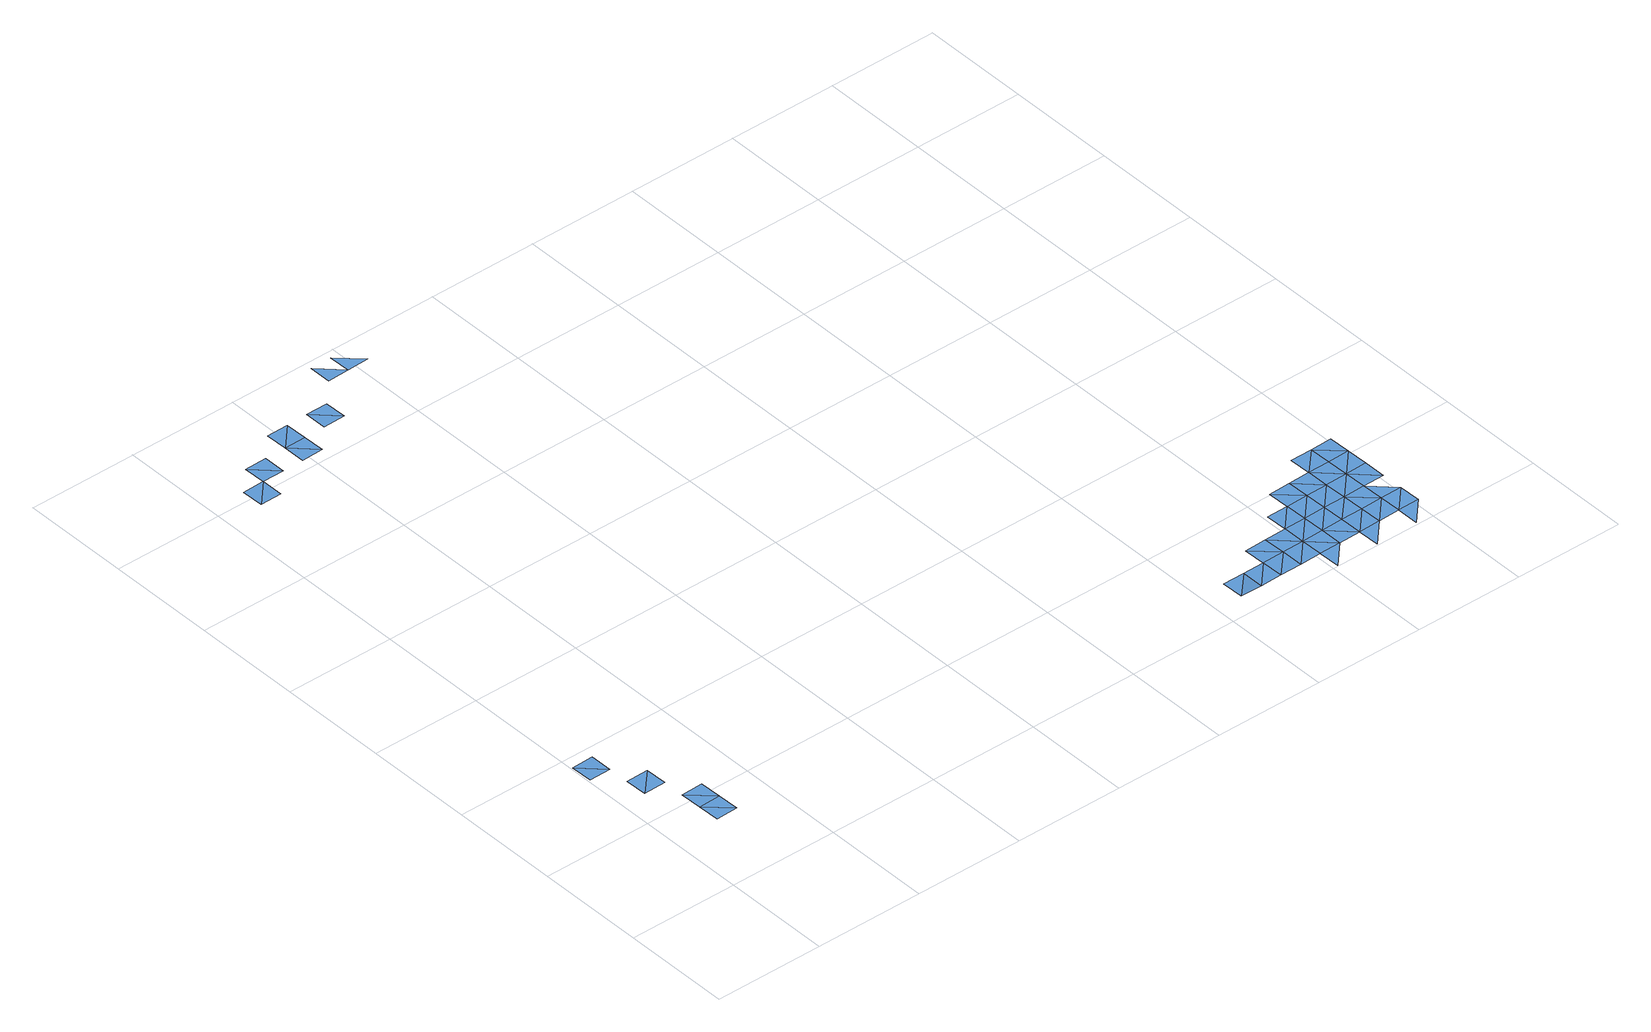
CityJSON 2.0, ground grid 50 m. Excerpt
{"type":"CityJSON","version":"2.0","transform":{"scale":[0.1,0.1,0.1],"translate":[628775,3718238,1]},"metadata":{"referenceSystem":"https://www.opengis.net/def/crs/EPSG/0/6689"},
"CityObjects":{
"waterbody1":{"type":"WaterBody","attributes":{"name":"福岡県津波浸水想定図","class":"1140","function":"2","WaterBodyTsunamiRiskAttribute.description":"1","WaterBodyTsunamiRiskAttribute.rank":"2"},"geometry":[{"type":"MultiSurface","lod":"1","boundaries":[[[0,1,2]],[[0,3,1]],[[4,5,6]],[[5,7,6]],[[8,9,10]],[[10,11,8]],[[12,13,14]],[[15,16,17]],[[18,15,17]]]}]},
"waterbody2":{"type":"WaterBody","attributes":{"name":"福岡県津波浸水想定図","class":"1140","function":"2","WaterBodyTsunamiRiskAttribute.description":"1","WaterBodyTsunamiRiskAttribute.rank":"1"},"geometry":[{"type":"MultiSurface","lod":"1","boundaries":[[[19,20,21]],[[22,23,24]],[[25,26,20]],[[23,27,24]],[[20,19,25]],[[28,26,25]],[[4,29,30]],[[30,31,4]],[[32,33,34]],[[34,35,32]],[[36,12,37]],[[38,39,40]],[[41,39,38]],[[42,39,41]],[[42,41,43]],[[43,44,42]],[[45,42,44]],[[43,46,44]],[[45,44,47]],[[48,44,46]],[[48,46,49]],[[47,44,48]],[[50,51,49]],[[47,48,52]],[[51,48,49]],[[51,53,48]],[[52,48,54]],[[54,16,52]],[[48,53,54]],[[55,52,16]],[[53,51,56]],[[57,54,53]],[[58,53,56]],[[17,16,54]],[[53,58,57]],[[56,59,60]],[[54,57,17]],[[56,61,58]],[[60,61,56]],[[57,58,62]],[[58,61,62]],[[17,63,18]],[[17,57,63]],[[57,62,63]],[[60,64,61]],[[65,64,60]],[[64,62,61]],[[18,63,66]],[[62,67,63]],[[63,67,66]],[[62,64,68]],[[67,62,68]],[[65,69,70]],[[65,71,64]],[[70,71,65]],[[66,72,73]],[[71,68,64]],[[66,67,74]],[[75,67,68]],[[72,66,74]],[[76,74,67]],[[77,67,75]],[[72,74,76]],[[67,77,76]],[[78,72,76]]]}]},
"waterbody3":{"type":"WaterBody","attributes":{"name":"福岡県津波浸水想定図","class":"1140","function":"2","WaterBodyTsunamiRiskAttribute.description":"1","WaterBodyTsunamiRiskAttribute.rank":"3"},"geometry":[{"type":"MultiSurface","lod":"1","boundaries":[[[79,80,34]],[[34,80,35]]]}]}
},
"vertices":[
[109,845,8],[8,943,8],[10,843,8],[108,945,8],[267,3048,10],[367,3050,10],[265,3148,10],[365,3150,10],[663,3256,8],[665,3156,8],[765,3158,8],[763,3258,8],[961,3362,9],[1061,3364,9],[959,3462,9],[3116,503,8],[3118,403,8],[3218,405,9],[3216,505,9],
[319,349,8],[217,447,8],[219,347,8],[111,745,8],[113,645,8],[211,747,8],[317,449,8],[215,547,8],[213,647,8],[315,549,8],[167,3046,9],[169,2946,9],[269,2948,9],[563,3254,9],[463,3252,9],[465,3152,9],[565,3154,9],[861,3360,9],[859,3460,9],[2624,94,11],[2722,195,8],[2622,194,10],[2724,95,6],[2822,197,8],[2824,97,7],[2922,199,8],[2820,297,8],[2924,99,7],[2920,299,8],[3022,201,7],[3024,101,7],[3026,1,7],[3124,103,7],[3020,301,8],[3122,203,7],[3120,303,8],[3018,401,8],[3224,105,8],[3220,305,8],[3222,205,8],[3226,5,7],[3324,107,8],[3322,207,8],[3320,307,8],[3318,407,8],[3422,209,8],[3424,109,8],[3316,507,9],[3418,409,8],[3420,309,8],[3426,9,8],[3524,111,8],[3522,211,8],[3414,609,8],[3314,607,8],[3416,509,8],[3520,311,8],[3516,511,8],[3518,411,8],[3514,611,8],
[467,3052,8],[567,3054,8]
]}
